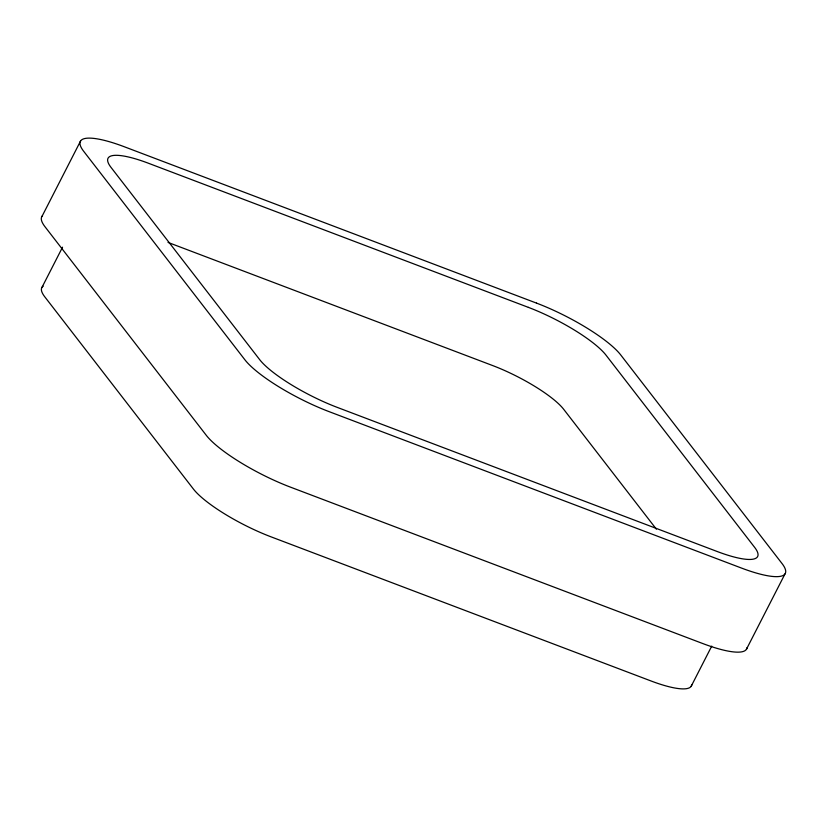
<?xml version="1.0" encoding="UTF-8"?>
<svg xmlns="http://www.w3.org/2000/svg" width="827" height="827" viewBox="0 0 827 827"><rect width="100%" height="100%" fill="white"/><g stroke="black" fill="none" stroke-linecap="round" stroke-linejoin="round"><path stroke-width="1.24" d="M41.97 216.447L80.601 140.941M41.991 287.351L62.542 247.19M691.186 686.276L711.737 646.114M746.409 649.319L785.05 573.824M168.026 242.414L492.644 365.555A62.232 14.214 27.1 0 1 563.673 409.282L656.38 529.177M42.466 215.826A73.799 16.85 27.1 0 0 44.999 226.743L206.264 435.291A73.799 16.85 27.1 0 0 290.504 487.155L702.712 643.52A73.799 16.85 27.1 0 0 747.019 647.686M691.744 684.818A68.01 15.527 27.1 0 1 650.921 680.931L271.039 536.837A68.01 15.527 27.1 0 1 193.404 489.026L44.792 296.841A68.01 15.527 27.1 0 1 43.18 286.194M536.506 303.106L124.298 146.751A73.799 16.85 27.1 0 0 83.641 151.238L244.895 359.786A73.799 16.85 27.1 0 0 329.146 411.66L741.354 568.015A73.799 16.85 27.1 0 0 782.011 563.518L620.757 354.979A73.799 16.85 27.1 0 0 536.506 303.106M528.37 307.365L148.498 163.27A68.01 15.527 27.1 0 0 111.025 167.405L259.637 359.59A68.01 15.527 27.1 0 0 337.282 407.401L717.154 551.495A68.01 15.527 27.1 0 0 754.627 547.35L606.015 355.165A68.01 15.527 27.1 0 0 528.37 307.365"/></g></svg>
